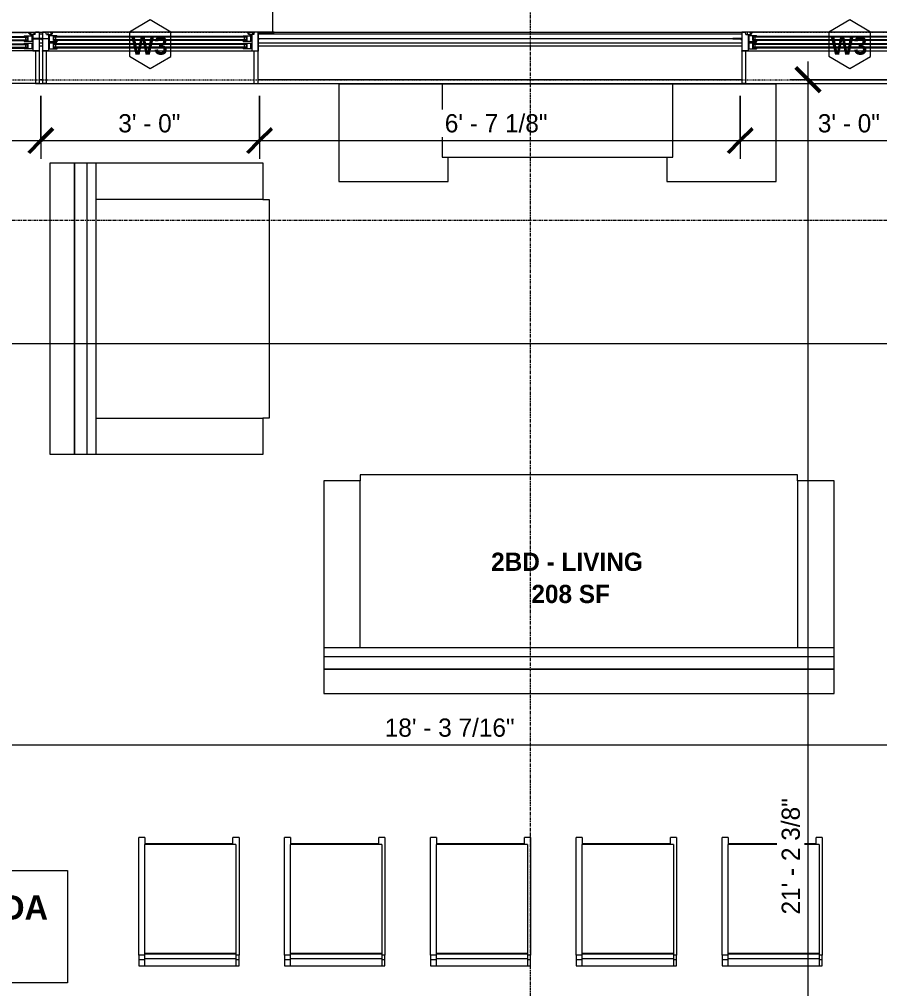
# Model space of a CAD drawing. Header units: inches. Extents: x -4058 to -1781, y 9814 to 12264.
# Drawn here: x -2257.4 to -2115.9, y 11960.7 to 12120.3 of the extents above; entities that cross this region are included whole.
import ezdxf

# ---------------------------------------------------------------- set-up
doc = ezdxf.new("R2010")
doc.units = ezdxf.units.IN
doc.header["$MEASUREMENT"] = 0
for name, pattern in [('Dash', [0.25, 0.125, -0.125]), ('Dash 3_32_', [0.1875, 0.09375, -0.09375]), ('Grid Line 1_2_', [0.875, 0.5, -0.125, 0.125, -0.125])]:
    doc.linetypes.add(name, pattern=pattern)
for name, color, linetype, lineweight in [('0-1', 7, 'Continuous', 5), ('0-2', 7, 'Continuous', 9), ('A-ANNO-DIMS', 211, 'Continuous', 9), ('A-ANNO-DIMS-32', 211, 'Continuous', 9), ('A-AREA-IDEN', 2, 'Continuous', 9), ('A-DETL-1', 90, 'Dash 3_32_', 9), ('A-DETL-GENF-HDLN-1', 7, 'Dash', 9), ('A-DETL-GENF-HDLN-2', 1, 'Continuous', 18), ('A-FLOR-1', 7, 'Continuous', 9), ('A-GLAZ', 151, 'Continuous', 18), ('A-GLAZ-1', 7, 'Continuous', 9), ('A-GLAZ-IDEN', 152, 'Continuous', 9), ('A-WALL-1', 7, 'Continuous', 9), ('I-FURN', 30, 'Continuous', 9), ('S-GRID-1', 1, 'Grid Line 1_2_', 9)]:
    doc.layers.add(name, color=color, linetype=linetype, lineweight=lineweight)
doc.styles.add('Century Gothic', font='ufonts.com_century-gothic.ttf', dxfattribs={"height": 3})
doc.styles.add('Century Gothic_B', font='GOTHICB.TTF', dxfattribs={"height": 3})
doc.styles.add('Century Gothic_B_1', font='GOTHICB.TTF', dxfattribs={"height": 4})
doc.dimstyles.new('MARKETING_DIMENSION', dxfattribs={"dimscale": 12, "dimtxt": 3.132505, "dimasz": 0.333333, "dimexe": 0.25, "dimexo": 0.166667, "dimgap": 0.041667, "dimtad": 1, "dimdec": 4, "dimrnd": 0.0625, "dimzin": 3, "dimdsep": 46, "dimlunit": 4, "dimtxsty": 'Century Gothic', "dimblk1": 'OBLIQUE', "dimblk2": 'OBLIQUE', "dimsah": 1, "dimcen": 0.09, "dimdle": 0.25, "dimazin": 0, "dimtfac": 1, "dimtdec": 4, "dimtix": 1, "dimtmove": 0, "dimatfit": 3, "dimfxl": 1, "dimtvp": 1, "dimtfill": 1, "dimfrac": 2, "dimtolj": 1, "dimtzin": 0, "dimarcsym": 2})
doc.dimstyles.new('THE_DIMENSION_STRING', dxfattribs={"dimscale": 12, "dimtxt": 3.132505, "dimasz": 0.333333, "dimexe": 0.25, "dimexo": 0.166667, "dimgap": 0.041667, "dimtad": 1, "dimdec": 4, "dimrnd": 0.0625, "dimzin": 3, "dimdsep": 46, "dimlunit": 4, "dimtxsty": 'Century Gothic', "dimblk1": 'OBLIQUE', "dimblk2": 'OBLIQUE', "dimsah": 1, "dimcen": 0.09, "dimdle": 0.25, "dimazin": 0, "dimtfac": 1, "dimtdec": 4, "dimtix": 1, "dimtmove": 0, "dimatfit": 3, "dimfxl": 1, "dimtvp": 1, "dimtfill": 1, "dimfrac": 2, "dimtolj": 1, "dimtzin": 0, "dimarcsym": 2})
doc.dimstyles.new('THE_DIMENSION_STRING_3', dxfattribs={"dimscale": 12, "dimtxt": 3.132505, "dimasz": 0.333333, "dimexe": 0.25, "dimexo": 0.166667, "dimgap": 0.041667, "dimtad": 1, "dimdec": 4, "dimrnd": 0.0625, "dimzin": 3, "dimdsep": 46, "dimlunit": 4, "dimtxsty": 'Century Gothic', "dimblk1": 'OBLIQUE', "dimblk2": 'OBLIQUE', "dimsah": 1, "dimcen": 0.09, "dimdle": 0.25, "dimazin": 0, "dimtfac": 1, "dimtdec": 4, "dimtix": 1, "dimtmove": 0, "dimatfit": 3, "dimfxl": 1, "dimtvp": 1, "dimtfill": 1, "dimfrac": 2, "dimtolj": 1, "dimtzin": 0, "dimarcsym": 2})

# ---------------------------------------------------------------- blocks, each defined once
blk = doc.blocks.new('Window-Double_Hung-Marvin-Essential - ESDH3066 - 3rd floor-3357211-UNITS PLANS - 3RD FLOOR')
at = {"layer": 'A-DETL-GENF-HDLN-1'}
blk.add_line((16.1, 4.22), (-16.5, 4.22), dxfattribs=at)
at = {"layer": 'A-DETL-GENF-HDLN-2'}
for p, q in [((-19.25, 3.23), (-19.25, 3.19)), ((-17.75, 3.23), (-19.25, 3.23)), ((-17.75, 4.28), (-17.16, 4.28)), ((-17.75, 4.28), (-17.75, 1.19)), ((-17.08, 3.87), (-17.16, 4.28)), ((-17.08, 3.87), (-16.19, 3.87)), ((-16.85, 4.25), (-16.85, 3.87)), ((-16.3, 4.25), (-16.85, 4.25)), ((-16.38, 3.77), (-16.72, 3.77)), ((-16.72, 3.77), (-16.72, 1.19)), ((-15.34, 3.69), (-16.56, 3.69)), ((-16.56, 2.75), (-16.56, 3.69)), ((-16.38, 3.87), (-16.38, 3.77)), ((-16.3, 4.01), (-16.3, 4.25)), ((-16.18, 4.01), (-16.3, 4.01)), ((-16.19, 3.97), (-16.1, 3.97)), ((-16.19, 3.87), (-16.19, 3.97)), ((-16.18, 4.22), (-16.1, 4.22)), ((-16.18, 4.22), (-16.18, 4.01)), ((-16.1, 3.97), (-16.1, 4.22)), ((-15.94, 2.87), (-15.94, 3.59)), ((-15.94, 3.59), (-15.28, 3.59)), ((-15.84, 2.88), (-15.84, 3.57)), ((-15.54, 3.01), (-15.54, 3.45)), ((-15.34, 3.69), (-15.28, 3.63)), ((-15.28, 3.59), (-15.28, 3.63)), ((15.34, 3.69), (15.28, 3.63)), ((15.28, 3.59), (15.28, 3.63)), ((15.94, 3.59), (15.28, 3.59)), ((15.34, 3.69), (16.56, 3.69)), ((15.54, 3.01), (15.54, 3.45)), ((15.84, 2.88), (15.84, 3.57)), ((15.94, 2.87), (15.94, 3.59)), ((16.18, 4.22), (16.1, 4.22)), ((16.1, 3.97), (16.1, 4.22)), ((16.19, 3.97), (16.1, 3.97)), ((16.18, 4.22), (16.18, 4.01)), ((16.18, 4.01), (16.3, 4.01)), ((16.19, 3.87), (16.19, 3.97)), ((17.08, 3.87), (16.19, 3.87)), ((16.3, 4.01), (16.3, 4.25)), ((16.3, 4.25), (16.85, 4.25)), ((16.38, 3.87), (16.38, 3.77)), ((16.38, 3.77), (16.72, 3.77)), ((16.56, 2.75), (16.56, 3.69)), ((16.72, 3.77), (16.72, 1.19)), ((16.85, 4.25), (16.85, 3.87)), ((17.08, 3.87), (17.16, 4.28)), ((17.75, 4.28), (17.16, 4.28)), ((17.75, 4.28), (17.75, 1.19)), ((17.75, 3.23), (19.25, 3.23)), ((19.25, 3.23), (19.25, 3.19)), ((-19.25, 3.19), (-17.9, 3.19)), ((-17.9, 3.19), (-17.9, 3.08)), ((-17.9, 3.08), (-17.75, 3.08)), ((-16.56, 2.75), (-15.34, 2.75)), ((-15.34, 2.47), (-16.56, 2.47)), ((-16.56, 1.53), (-16.56, 2.47)), ((-15.28, 2.87), (-15.94, 2.87)), ((-15.94, 1.65), (-15.94, 2.37)), ((-15.94, 2.37), (-15.28, 2.37)), ((-15.28, 1.65), (-15.94, 1.65)), ((-15.84, 1.66), (-15.84, 2.35)), ((-15.54, 1.79), (-15.54, 2.23)), ((-15.34, 2.75), (-15.28, 2.81)), ((-15.34, 2.47), (-15.28, 2.41)), ((-15.28, 2.81), (-15.28, 2.87)), ((-15.28, 2.37), (-15.28, 2.41)), ((-15.28, 1.59), (-15.28, 1.65)), ((15.28, 2.81), (15.28, 2.87)), ((15.28, 2.87), (15.94, 2.87)), ((15.34, 2.75), (15.28, 2.81)), ((15.34, 2.47), (15.28, 2.41)), ((15.28, 2.37), (15.28, 2.41)), ((15.94, 2.37), (15.28, 2.37)), ((15.28, 1.59), (15.28, 1.65)), ((15.28, 1.65), (15.94, 1.65)), ((16.56, 2.75), (15.34, 2.75)), ((15.34, 2.47), (16.56, 2.47)), ((15.54, 1.79), (15.54, 2.23)), ((15.84, 1.66), (15.84, 2.35)), ((15.94, 1.65), (15.94, 2.37)), ((16.56, 1.53), (16.56, 2.47)), ((17.9, 3.08), (17.75, 3.08)), ((17.9, 3.19), (17.9, 3.08)), ((19.25, 3.19), (17.9, 3.19)), ((-16.72, 1.19), (-17.75, 1.19)), ((-17.13, 1.16), (-17.13, -4.19)), ((-16.56, 1.53), (-15.34, 1.53)), ((-15.34, 1.53), (-15.28, 1.59)), ((15.34, 1.53), (15.28, 1.59)), ((16.56, 1.53), (15.34, 1.53)), ((16.72, 1.19), (17.75, 1.19)), ((17.12, -4.19), (17.12, 1.16)), ((-17.13, -4.19), (-17.75, -4.19)), ((17.12, -4.19), (17.75, -4.19))]:
    blk.add_line(p, q, dxfattribs=at)
at = {"layer": 'A-GLAZ'}
for p, q in [((15.84, 3.57), (-15.84, 3.57)), ((15.84, 3.45), (-15.84, 3.45)), ((15.84, 3.01), (-15.84, 3.01)), ((15.84, 2.88), (-15.84, 2.88)), ((15.84, 2.35), (-15.84, 2.35)), ((15.84, 2.23), (-15.84, 2.23)), ((15.84, 1.79), (-15.84, 1.79)), ((15.84, 1.66), (-15.84, 1.66))]:
    blk.add_line(p, q, dxfattribs=at)
at = {"layer": 'A-GLAZ-1'}
for p, q in [((17.75, 4.28), (-17.75, 4.28)), ((-17.75, 4.28), (-17.75, 1.19)), ((17.75, 1.19), (17.75, 4.28)), ((20.4, 4.25), (17.75, 4.25)), ((17.75, 4.19), (20.4, 4.19)), ((20.4, 4.19), (20.4, 4.25)), ((-17.75, 1.19), (17.75, 1.19)), ((-17.75, 1.16), (-17.75, -4.19)), ((17.75, -4.19), (17.75, 1.16)), ((-17.75, -4.19), (17.75, -4.19))]:
    blk.add_line(p, q, dxfattribs=at)
blk = doc.blocks.new('Window-Double_Hung-Marvin-Essential - ESDH3066 - 3rd floor-3357212-UNITS PLANS - 3RD FLOOR')
at = {"layer": 'A-DETL-GENF-HDLN-1'}
blk.add_line((16.1, -4.22), (-16.5, -4.22), dxfattribs=at)
at = {"layer": 'A-DETL-GENF-HDLN-2'}
for p, q in [((-17.13, 4.19), (-17.75, 4.19)), ((-17.13, -1.16), (-17.13, 4.19)), ((17.12, 4.19), (17.75, 4.19)), ((17.12, 4.19), (17.12, -1.16)), ((-16.72, -1.19), (-17.75, -1.19)), ((-17.75, -4.28), (-17.75, -1.19)), ((-16.72, -3.77), (-16.72, -1.19)), ((-16.56, -1.53), (-15.34, -1.53)), ((-16.56, -1.53), (-16.56, -2.47)), ((-15.34, -1.53), (-15.28, -1.59)), ((-15.28, -1.59), (-15.28, -1.65)), ((15.34, -1.53), (15.28, -1.59)), ((15.28, -1.59), (15.28, -1.65)), ((16.56, -1.53), (15.34, -1.53)), ((16.56, -1.53), (16.56, -2.47)), ((16.72, -3.77), (16.72, -1.19)), ((16.72, -1.19), (17.75, -1.19)), ((17.75, -4.28), (17.75, -1.19)), ((-19.25, -3.23), (-19.25, -3.19)), ((-19.25, -3.19), (-17.9, -3.19)), ((-17.9, -3.19), (-17.9, -3.08)), ((-17.9, -3.08), (-17.75, -3.08)), ((-15.34, -2.47), (-16.56, -2.47)), ((-16.56, -2.75), (-15.34, -2.75)), ((-16.56, -2.75), (-16.56, -3.69)), ((-15.28, -1.65), (-15.94, -1.65)), ((-15.94, -1.65), (-15.94, -2.37)), ((-15.94, -2.37), (-15.28, -2.37)), ((-15.28, -2.87), (-15.94, -2.87)), ((-15.94, -2.87), (-15.94, -3.59)), ((-15.84, -1.66), (-15.84, -2.35)), ((-15.84, -2.88), (-15.84, -3.57)), ((-15.54, -1.79), (-15.54, -2.23)), ((-15.54, -3.01), (-15.54, -3.45)), ((-15.34, -2.47), (-15.28, -2.41)), ((-15.34, -2.75), (-15.28, -2.81)), ((-15.28, -2.37), (-15.28, -2.41)), ((-15.28, -2.81), (-15.28, -2.87)), ((15.28, -1.65), (15.94, -1.65)), ((15.28, -2.37), (15.28, -2.41)), ((15.94, -2.37), (15.28, -2.37)), ((15.34, -2.47), (15.28, -2.41)), ((15.34, -2.75), (15.28, -2.81)), ((15.28, -2.81), (15.28, -2.87)), ((15.28, -2.87), (15.94, -2.87)), ((15.34, -2.47), (16.56, -2.47)), ((16.56, -2.75), (15.34, -2.75)), ((15.54, -1.79), (15.54, -2.23)), ((15.54, -3.01), (15.54, -3.45)), ((15.84, -1.66), (15.84, -2.35)), ((15.84, -2.88), (15.84, -3.57)), ((15.94, -1.65), (15.94, -2.37)), ((15.94, -2.87), (15.94, -3.59)), ((16.56, -2.75), (16.56, -3.69)), ((17.9, -3.08), (17.75, -3.08)), ((17.9, -3.19), (17.9, -3.08)), ((19.25, -3.19), (17.9, -3.19)), ((19.25, -3.23), (19.25, -3.19)), ((-17.75, -3.23), (-19.25, -3.23)), ((-17.75, -4.28), (-17.16, -4.28)), ((-17.08, -3.87), (-17.16, -4.28)), ((-17.08, -3.87), (-16.19, -3.87)), ((-16.85, -4.25), (-16.85, -3.87)), ((-16.3, -4.25), (-16.85, -4.25)), ((-16.38, -3.77), (-16.72, -3.77)), ((-15.34, -3.69), (-16.56, -3.69)), ((-16.38, -3.87), (-16.38, -3.77)), ((-16.18, -4.01), (-16.3, -4.01)), ((-16.3, -4.01), (-16.3, -4.25)), ((-16.19, -3.87), (-16.19, -3.97)), ((-16.19, -3.97), (-16.1, -3.97)), ((-16.18, -4.22), (-16.18, -4.01)), ((-16.18, -4.22), (-16.1, -4.22)), ((-16.1, -3.97), (-16.1, -4.22)), ((-15.94, -3.59), (-15.28, -3.59)), ((-15.34, -3.69), (-15.28, -3.63)), ((-15.28, -3.59), (-15.28, -3.63)), ((15.28, -3.59), (15.28, -3.63)), ((15.94, -3.59), (15.28, -3.59)), ((15.34, -3.69), (15.28, -3.63)), ((15.34, -3.69), (16.56, -3.69)), ((16.19, -3.97), (16.1, -3.97)), ((16.1, -3.97), (16.1, -4.22)), ((16.18, -4.22), (16.1, -4.22)), ((16.18, -4.22), (16.18, -4.01)), ((16.18, -4.01), (16.3, -4.01)), ((17.08, -3.87), (16.19, -3.87)), ((16.19, -3.87), (16.19, -3.97)), ((16.3, -4.01), (16.3, -4.25)), ((16.3, -4.25), (16.85, -4.25)), ((16.38, -3.87), (16.38, -3.77)), ((16.38, -3.77), (16.72, -3.77)), ((16.85, -4.25), (16.85, -3.87)), ((17.08, -3.87), (17.16, -4.28)), ((17.75, -4.28), (17.16, -4.28)), ((17.75, -3.23), (19.25, -3.23))]:
    blk.add_line(p, q, dxfattribs=at)
at = {"layer": 'A-GLAZ'}
for p, q in [((15.84, -1.66), (-15.84, -1.66)), ((15.84, -1.79), (-15.84, -1.79)), ((15.84, -2.23), (-15.84, -2.23)), ((15.84, -2.35), (-15.84, -2.35)), ((15.84, -2.88), (-15.84, -2.88)), ((15.84, -3.01), (-15.84, -3.01)), ((15.84, -3.45), (-15.84, -3.45)), ((15.84, -3.57), (-15.84, -3.57))]:
    blk.add_line(p, q, dxfattribs=at)
at = {"layer": 'A-GLAZ-1'}
for p, q in [((-17.75, 4.19), (17.75, 4.19)), ((-17.75, -1.16), (-17.75, 4.19)), ((17.75, 4.19), (17.75, -1.16)), ((-17.75, -1.19), (17.75, -1.19)), ((-17.75, -4.28), (-17.75, -1.19)), ((17.75, -1.19), (17.75, -4.28)), ((17.75, -4.28), (-17.75, -4.28)), ((17.75, -4.19), (20.4, -4.19)), ((20.4, -4.25), (17.75, -4.25)), ((20.4, -4.19), (20.4, -4.25))]:
    blk.add_line(p, q, dxfattribs=at)
blk = doc.blocks.new('CTR - 1st Phase - Shell_rvt-1-UNITS PLANS - 3RD FLOOR')
at = {"layer": 'A-FLOR-1'}
blk.add_line((-2215.71, 12118.15), (-2215.71, 12150.62), dxfattribs=at)
at = {"layer": 'A-WALL-1'}
for p, q in [((-2253.67, 12118.09), (-2254.18, 12118.09)), ((-2253.67, 12117.84), (-2254.18, 12117.84)), ((-2253.67, 12117.09), (-2254.18, 12117.09)), ((-2138.54, 12117.84), (-2218.17, 12117.84)), ((-2138.54, 12117.09), (-2218.17, 12117.09)), ((-2138.54, 12118.09), (-2215.52, 12118.09)), ((-2253.67, 12116.34), (-2254.18, 12116.34)), ((-2253.67, 12115.84), (-2254.18, 12115.84)), ((-2138.54, 12116.34), (-2218.17, 12116.34)), ((-2138.54, 12115.84), (-2218.17, 12115.84)), ((-2254.18, 12115.09), (-2254.18, 12115.06)), ((-2253.67, 12115.06), (-2253.67, 12115.09)), ((-2218.17, 12115.09), (-2218.17, 12115.06)), ((-2138.54, 12115.06), (-2138.54, 12115.09)), ((-2253.67, 12110.34), (-2254.18, 12110.34)), ((-2254.18, 12109.71), (-2253.67, 12109.71)), ((-2138.54, 12110.34), (-2218.17, 12110.34)), ((-2218.17, 12109.71), (-2187.87, 12109.71)), ((-2149.87, 12109.71), (-2138.54, 12109.71))]:
    blk.add_line(p, q, dxfattribs=at)
at = {"layer": '0-2', "rotation": 180}
blk.add_blockref('Window-Double_Hung-Marvin-Essential - ESDH3066 - 3rd floor-3357212-UNITS PLANS - 3RD FLOOR', (-2271.93, 12113.9), dxfattribs=at)
at = {"layer": '0-2'}
for p in [(-2235.92, 12113.9), (-2120.79, 12113.9)]:
    blk.add_blockref('Window-Double_Hung-Marvin-Essential - ESDH3066 - 3rd floor-3357211-UNITS PLANS - 3RD FLOOR', p, dxfattribs=at)
blk = doc.blocks.new('Entertainment_Center_14771 - Entertainment_Center_14771-V99-UNITS PLANS - 3RD FLOOR')
at = {"layer": 'I-FURN'}
for p, q in [((-36, 6), (-36, 6.12)), ((-19, 6), (-36, 6)), ((-19, 6), (-36, 6)), ((-36, 6), (-36, -10)), ((-19, 6.12), (19, 6.12)), ((-19, 6), (-19, 6.12)), ((19, 6), (-19, 6)), ((19, 6), (-19, 6)), ((-19, 6), (-19, -6)), ((19, 6.12), (19, 6)), ((36, 6), (19, 6)), ((19, -6), (19, 6)), ((36, 6), (19, 6)), ((36, 6), (36, 6.12)), ((36, -10), (36, 6)), ((-19, -6), (19, -6)), ((-18, -10), (-18, -6)), ((18, -6), (18, -10)), ((-36, -10), (-18, -10)), ((-35.34, -10), (-35.34, -10.03)), ((-35.34, -10.03), (-34.85, -10.03)), ((-34.85, -10.03), (-34.85, -10)), ((-19.66, -10), (-19.66, -10.03)), ((-19.66, -10.03), (-18.66, -10.03)), ((-18.66, -10.03), (-18.66, -10)), ((18, -10), (36, -10)), ((18.66, -10), (18.66, -10.03)), ((18.66, -10.03), (19.66, -10.03)), ((19.66, -10.03), (19.66, -10)), ((34.85, -10), (34.85, -10.03)), ((34.85, -10.03), (35.34, -10.03)), ((35.34, -10.03), (35.34, -10))]:
    blk.add_line(p, q, dxfattribs=at)
blk = doc.blocks.new('Couch-Both_Arms-Generic - 1-1352606-UNITS PLANS - 3RD FLOOR')
at = {"layer": 'I-FURN'}
for p, q in [((42, 17.5), (-42, 17.5)), ((-42, 17.5), (-42, 13.5)), ((42, 13.5), (42, 17.5)), ((-42, 13.5), (42, 13.5)), ((42, 13.5), (-42, 13.5)), ((-42, 13.5), (-42, 10)), ((42, 10), (42, 13.5)), ((-42, 11.5), (42, 11.5)), ((-42, 10), (-42, -17.5)), ((-42, 10), (42, 10)), ((-36, -17.5), (-36, 10)), ((36, 10), (36, -17.5)), ((42, -17.5), (42, 10)), ((-42, -17.5), (-36, -17.5)), ((-36, -17.5), (-36, -18.5)), ((36, -18.5), (36, -17.5)), ((36, -17.5), (42, -17.5)), ((-36, -18.5), (36, -18.5))]:
    blk.add_line(p, q, dxfattribs=at)
blk = doc.blocks.new('Couch-Both_Arms-Generic - 2-1523460-UNITS PLANS - 3RD FLOOR')
at = {"layer": 'I-FURN'}
for p, q in [((-18, 18.5), (18, 18.5)), ((-18, 17.5), (-18, 18.5)), ((18, 18.5), (18, 17.5)), ((-24, 17.5), (-18, 17.5)), ((-24, -10), (-24, 17.5)), ((-18, 17.5), (-18, -10)), ((18, 17.5), (24, 17.5)), ((18, -10), (18, 17.5)), ((24, 17.5), (24, -10)), ((-24, -10), (24, -10)), ((-24, -13.5), (-24, -10)), ((24, -10), (24, -13.5)), ((-24, -11.5), (24, -11.5)), ((-24, -13.5), (24, -13.5)), ((-24, -17.5), (-24, -13.5)), ((24, -13.5), (-24, -13.5)), ((24, -13.5), (24, -17.5)), ((24, -17.5), (-24, -17.5))]:
    blk.add_line(p, q, dxfattribs=at)
blk = doc.blocks.new('Bar_Stool_6722_1_ - Bar_Stool_6722_1_-V114-UNITS PLANS - 3RD FLOOR')
at = {"layer": 'I-FURN'}
for p, q in [((0, 19.21), (0, 21.13)), ((1, 21.13), (0, 21.13)), ((1, 21.13), (1, 20.14)), ((15.5, 20.14), (15.5, 21.13)), ((16.5, 21.13), (15.5, 21.13)), ((16.5, 21.13), (16.5, 19.21)), ((0, 17.72), (0, 19.21)), ((1, 20.14), (15.5, 20.14)), ((1, 20.14), (1, 20.06)), ((1, 20.06), (1, 19.99)), ((16, 20), (1, 20)), ((1, 19.89), (1, 19.99)), ((1, 17.63), (1, 19.89)), ((15.5, 20.06), (15.5, 20.14)), ((15.5, 19.99), (15.5, 20.06)), ((16, 19.99), (16, 19.89)), ((16, 19.89), (16, 17.63)), ((16.5, 19.21), (16.5, 17.72)), ((0, 1.78), (0, 17.72)), ((1, 2.03), (1, 17.63)), ((16, 17.63), (16, 2.03)), ((16.5, 17.72), (16.5, 1.78)), ((1, 1.78), (0, 1.78)), ((0, 1.78), (0, 0.98)), ((1, 1.91), (1, 2.03)), ((16, 2.03), (1, 2.03)), ((1, 1.24), (1, 1.91)), ((16, 1.91), (1, 1.91)), ((16, 2.03), (16, 1.91)), ((16, 1.91), (16, 1.24)), ((16.5, 1.78), (16, 1.78)), ((16.5, 0.98), (16.5, 1.78)), ((1, 0.98), (0, 0.98)), ((0, 0.98), (0, 0)), ((1, 0), (1, 1.24)), ((1, 1.24), (16, 1.24)), ((16, 1.24), (16, 0)), ((16.5, 0.98), (16, 0.98)), ((16.5, 0), (16.5, 0.98)), ((0, 0), (1, 0)), ((1, 0), (16, 0)), ((16, 0), (16.5, 0))]:
    blk.add_line(p, q, dxfattribs=at)
blk = doc.blocks.new('DIMBLOCK206-UNITS PLANS - 3RD FLOOR')
at = {"layer": 'A-ANNO-DIMS-32'}
for p, q in [((-2289.93, 12107.71), (-2289.93, 12097.33)), ((-2289.93, 12100.33), (-2289.93, 12107.71)), ((-2253.92, 12107.71), (-2253.92, 12097.33)), ((-2253.92, 12100.33), (-2253.92, 12107.71)), ((-2289.93, 12100.33), (-2253.92, 12100.33))]:
    blk.add_line(p, q, dxfattribs=at)
at = {"layer": 'A-ANNO-DIMS-32', "lineweight": 50}
for p, q in [((-2289.93, 12100.33), (-2287.93, 12102.33)), ((-2253.92, 12100.33), (-2251.92, 12102.33)), ((-2289.93, 12100.33), (-2291.93, 12098.33)), ((-2253.92, 12100.33), (-2255.92, 12098.33))]:
    blk.add_line(p, q, dxfattribs=at)
at = {"layer": 'A-ANNO-DIMS-32', "color": 0, "insert": (-2277.17, 12104.67), "char_height": 3, "width": 12.5897, "attachment_point": 1, "line_spacing_factor": 0.984502, "style": 'Century Gothic', "bg_fill": 3, "box_fill_scale": 1.25, "bg_fill_color": 256, "bg_fill_true_color": 13158600, "bg_fill_transparency": 0}
blk.add_mtext('3\' - 0"', dxfattribs=at)
blk = doc.blocks.new('_Oblique')
at = {"color": 0, "linetype": 'ByBlock', "lineweight": -2}
blk.add_line((-0.5, -0.5), (0.5, 0.5), dxfattribs=at)
blk = doc.blocks.new('DIMBLOCK207-UNITS PLANS - 3RD FLOOR')
at = {"layer": 'A-ANNO-DIMS-32'}
for p, q in [((-2253.92, 12107.71), (-2253.92, 12097.33)), ((-2253.92, 12100.33), (-2253.92, 12107.71)), ((-2217.92, 12107.71), (-2217.92, 12097.33)), ((-2217.92, 12100.33), (-2217.92, 12107.71)), ((-2253.92, 12100.33), (-2217.92, 12100.33))]:
    blk.add_line(p, q, dxfattribs=at)
at = {"layer": 'A-ANNO-DIMS-32', "lineweight": 50}
for p, q in [((-2253.92, 12100.33), (-2251.92, 12102.33)), ((-2217.92, 12100.33), (-2215.92, 12102.33)), ((-2253.92, 12100.33), (-2255.92, 12098.33)), ((-2217.92, 12100.33), (-2219.92, 12098.33))]:
    blk.add_line(p, q, dxfattribs=at)
at = {"layer": 'A-ANNO-DIMS-32', "color": 0, "insert": (-2241.17, 12104.67), "char_height": 3, "width": 12.5897, "attachment_point": 1, "line_spacing_factor": 0.984502, "style": 'Century Gothic', "bg_fill": 3, "box_fill_scale": 1.25, "bg_fill_color": 256, "bg_fill_true_color": 13158600, "bg_fill_transparency": 0}
blk.add_mtext('3\' - 0"', dxfattribs=at)
blk = doc.blocks.new('DIMBLOCK208-UNITS PLANS - 3RD FLOOR')
at = {"layer": 'A-ANNO-DIMS-32'}
for p, q in [((-2217.92, 12107.71), (-2217.92, 12097.33)), ((-2217.92, 12100.33), (-2217.92, 12107.71)), ((-2138.79, 12107.71), (-2138.79, 12097.33)), ((-2138.79, 12100.33), (-2138.79, 12107.71)), ((-2217.92, 12100.33), (-2138.79, 12100.33))]:
    blk.add_line(p, q, dxfattribs=at)
at = {"layer": 'A-ANNO-DIMS-32', "lineweight": 50}
for p, q in [((-2217.92, 12100.33), (-2215.92, 12102.33)), ((-2138.79, 12100.33), (-2136.79, 12102.33)), ((-2217.92, 12100.33), (-2219.92, 12098.33)), ((-2138.79, 12100.33), (-2140.79, 12098.33))]:
    blk.add_line(p, q, dxfattribs=at)
at = {"layer": 'A-ANNO-DIMS-32', "color": 0, "insert": (-2187.43, 12104.67), "char_height": 3, "width": 21.7784, "attachment_point": 1, "line_spacing_factor": 0.984502, "style": 'Century Gothic', "bg_fill": 3, "box_fill_scale": 1.25, "bg_fill_color": 256, "bg_fill_true_color": 13158600, "bg_fill_transparency": 0}
blk.add_mtext('6\' - 7 1/8"', dxfattribs=at)
blk = doc.blocks.new('DIMBLOCK209-UNITS PLANS - 3RD FLOOR')
at = {"layer": 'A-ANNO-DIMS-32'}
for p, q in [((-2138.79, 12107.71), (-2138.79, 12097.33)), ((-2138.79, 12100.33), (-2138.79, 12107.71)), ((-2102.79, 12107.71), (-2102.79, 12097.33)), ((-2102.79, 12100.33), (-2102.79, 12107.71)), ((-2138.79, 12100.33), (-2102.79, 12100.33))]:
    blk.add_line(p, q, dxfattribs=at)
at = {"layer": 'A-ANNO-DIMS-32', "lineweight": 50}
for p, q in [((-2138.79, 12100.33), (-2136.79, 12102.33)), ((-2102.79, 12100.33), (-2100.79, 12102.33)), ((-2138.79, 12100.33), (-2140.79, 12098.33)), ((-2102.79, 12100.33), (-2104.79, 12098.33))]:
    blk.add_line(p, q, dxfattribs=at)
at = {"layer": 'A-ANNO-DIMS-32', "color": 0, "insert": (-2126.03, 12104.67), "char_height": 3, "width": 12.5897, "attachment_point": 1, "line_spacing_factor": 0.984502, "style": 'Century Gothic', "bg_fill": 3, "box_fill_scale": 1.25, "bg_fill_color": 256, "bg_fill_true_color": 13158600, "bg_fill_transparency": 0}
blk.add_mtext('3\' - 0"', dxfattribs=at)
blk = doc.blocks.new('DIMBLOCK566-UNITS PLANS - 3RD FLOOR')
at = {"layer": 'A-ANNO-DIMS-32'}
for p, q in [((-2514.29, 12083.5), (-2514.29, 12063.94)), ((-2514.29, 12066.94), (-2514.29, 12083.5)), ((-2076.17, 12067.77), (-2076.17, 12063.94)), ((-2076.17, 12066.94), (-2076.17, 12067.77)), ((-2514.29, 12066.94), (-2076.17, 12066.94))]:
    blk.add_line(p, q, dxfattribs=at)
at = {"layer": 'A-ANNO-DIMS-32', "lineweight": 50}
for p, q in [((-2514.29, 12066.94), (-2512.29, 12068.94)), ((-2076.17, 12066.94), (-2074.17, 12068.94)), ((-2514.29, 12066.94), (-2516.29, 12064.94)), ((-2076.17, 12066.94), (-2078.17, 12064.94))]:
    blk.add_line(p, q, dxfattribs=at)
at = {"layer": 'A-ANNO-DIMS-32', "color": 0, "insert": (-2305.47, 12071.29), "char_height": 3, "width": 24.5827, "attachment_point": 1, "line_spacing_factor": 0.984502, "style": 'Century Gothic', "bg_fill": 3, "box_fill_scale": 1.25, "bg_fill_color": 256, "bg_fill_true_color": 13158600, "bg_fill_transparency": 0}
blk.add_mtext('36\' - 6 1/8"', dxfattribs=at)
blk = doc.blocks.new('Window Tag - ONE-4156801-UNITS PLANS - 3RD FLOOR')
at = {"layer": 'A-GLAZ-IDEN'}
for p, q in [((0, 0.125), (-0.1071, 0.0619)), ((0.107, 0.062), (0, 0.125)), ((-0.1071, 0.0619), (-0.1071, -0.0619)), ((0.107, -0.0624), (0.107, 0.062)), ((-0.1071, -0.0619), (0, -0.125)), ((0, -0.125), (0.107, -0.0624))]:
    blk.add_line(p, q, dxfattribs=at)
blk = doc.blocks.new('DIMBLOCK838-UNITS PLANS - 3RD FLOOR')
at = {"layer": 'A-ANNO-DIMS-32'}
for p, q in [((-2076.17, 11999.72), (-2076.17, 12003.83)), ((-2295.62, 12001.66), (-2295.62, 11997.83)), ((-2295.62, 12000.83), (-2295.62, 12001.66)), ((-2295.62, 12000.83), (-2073.17, 12000.83)), ((-2076.17, 12000.83), (-2076.17, 11999.72))]:
    blk.add_line(p, q, dxfattribs=at)
at = {"layer": 'A-ANNO-DIMS-32', "lineweight": 50}
for p, q in [((-2295.62, 12000.83), (-2293.62, 12002.83)), ((-2076.17, 12000.83), (-2074.17, 12002.83)), ((-2295.62, 12000.83), (-2297.62, 11998.83)), ((-2076.17, 12000.83), (-2078.17, 11998.83))]:
    blk.add_line(p, q, dxfattribs=at)
at = {"layer": 'A-ANNO-DIMS-32', "color": 0, "insert": (-2197.31, 12005.18), "char_height": 3, "width": 27.387, "attachment_point": 1, "line_spacing_factor": 0.984502, "style": 'Century Gothic', "bg_fill": 3, "box_fill_scale": 1.25, "bg_fill_color": 256, "bg_fill_true_color": 13158600, "bg_fill_transparency": 0}
blk.add_mtext('18\' - 3 7/16"', dxfattribs=at)
blk = doc.blocks.new('DIMBLOCK983-UNITS PLANS - 3RD FLOOR')
at = {"layer": 'A-ANNO-DIMS-32', "lineweight": 50}
for p, q in [((-2127.64, 12110.34), (-2129.64, 12112.34)), ((-2127.64, 12110.34), (-2125.64, 12108.34)), ((-2127.64, 11855.99), (-2129.64, 11857.99)), ((-2127.64, 11855.99), (-2125.64, 11853.99))]:
    blk.add_line(p, q, dxfattribs=at)
at = {"layer": 'A-ANNO-DIMS-32'}
for p, q in [((-2127.64, 11852.99), (-2127.64, 12113.34)), ((-2105.52, 12110.34), (-2130.64, 12110.34)), ((-2127.64, 12110.34), (-2105.52, 12110.34)), ((-2130.72, 11855.99), (-2124.64, 11855.99)), ((-2127.64, 11855.99), (-2130.72, 11855.99))]:
    blk.add_line(p, q, dxfattribs=at)
at = {"layer": 'A-ANNO-DIMS-32', "color": 0, "insert": (-2131.99, 11972.92), "char_height": 3, "width": 24.5827, "attachment_point": 1, "rotation": 90, "line_spacing_factor": 0.984502, "style": 'Century Gothic', "bg_fill": 3, "box_fill_scale": 1.25, "bg_fill_color": 256, "bg_fill_true_color": 13158600, "bg_fill_transparency": 0}
blk.add_mtext('21\' - 2 3/8"', dxfattribs=at)

msp = doc.modelspace()

# ---------------------------------------------------------------- linework, layer by layer
at = {"layer": 'A-AREA-IDEN', "flags": 128}
msp.add_lwpolyline([(-2287.68242, 11980.13551), (-2249.55454, 11980.13551), (-2249.55454, 11961.68638), (-2287.68242, 11961.68638)], close=True, dxfattribs=at)
at = {"layer": 'A-DETL-1'}
msp.add_line((-2510.66335, 12110.3394), (-2082.66335, 12110.3394), dxfattribs=at)

# ---------------------------------------------------------------- block references
at = {"layer": '0-1'}
msp.add_blockref('CTR - 1st Phase - Shell_rvt-1-UNITS PLANS - 3RD FLOOR', (0, 0), dxfattribs=at)
at = {"layer": 'A-GLAZ-IDEN', "xscale": 31.99999999999999, "yscale": 31.99999999999999, "zscale": 31.99999999999999}
for p in [(-2235.92217, 12116.18368), (-2120.78624, 12116.18368)]:
    msp.add_blockref('Window Tag - ONE-4156801-UNITS PLANS - 3RD FLOOR', p, dxfattribs=at)
at = {"layer": 'I-FURN'}
for name, p in [('Entertainment_Center_14771 - Entertainment_Center_14771-V99-UNITS PLANS - 3RD FLOOR', (-2168.87076, 12103.5894)), ('Bar_Stool_6722_1_ - Bar_Stool_6722_1_-V114-UNITS PLANS - 3RD FLOOR', (-2237.79874, 11964.45344)), ('Bar_Stool_6722_1_ - Bar_Stool_6722_1_-V114-UNITS PLANS - 3RD FLOOR', (-2213.79874, 11964.45344)), ('Bar_Stool_6722_1_ - Bar_Stool_6722_1_-V114-UNITS PLANS - 3RD FLOOR', (-2189.79874, 11964.45344)), ('Bar_Stool_6722_1_ - Bar_Stool_6722_1_-V114-UNITS PLANS - 3RD FLOOR', (-2165.79874, 11964.45344)), ('Bar_Stool_6722_1_ - Bar_Stool_6722_1_-V114-UNITS PLANS - 3RD FLOOR', (-2141.79874, 11964.45344))]:
    msp.add_blockref(name, p, dxfattribs=at)
for name, p, rotation in [('Couch-Both_Arms-Generic - 2-1523460-UNITS PLANS - 3RD FLOOR', (-2234.86049, 12072.6394), 270.0000000000194), ('Couch-Both_Arms-Generic - 1-1352606-UNITS PLANS - 3RD FLOOR', (-2165.36049, 12026.8144), 180)]:
    msp.add_blockref(name, p, dxfattribs=dict(at, rotation=rotation))

# ---------------------------------------------------------------- texts
at = {"layer": 'A-AREA-IDEN', "attachment_point": 1}
for s, insert, char_height, width, style in [('2BD - LIVING', (-2179.80525, 12032.48337), 3, 31.411, 'Century Gothic_B'), ('208 SF', (-2173.17847, 12027.18624), 3, 15.352, 'Century Gothic_B'), ('2BD B - ADA', (-2285.12242, 11976.07551), 4, 39.895, 'Century Gothic_B_1')]:
    msp.add_mtext(s, dxfattribs=dict(at, insert=insert, char_height=char_height, width=width, style=style))
at = {"layer": 'A-GLAZ-IDEN', "char_height": 3, "width": 7.575, "attachment_point": 1, "style": 'Century Gothic_B'}
for insert in [(-2239.05891, 12117.46743), (-2123.92298, 12117.46743)]:
    msp.add_mtext('W3', dxfattribs=dict(at, insert=insert))

# ---------------------------------------------------------------- next in the draw order: dimensions: what is measured, and where the dimension line sits
at = {"layer": 'A-ANNO-DIMS'}
for base, p1, p2, dimstyle, override, picture, middle in [((-2253.92217, 12100.32681), (-2289.9253, 12109.7144), (-2253.92217, 12109.7144), 'THE_DIMENSION_STRING', {"dimpost": '<>', "dimfxl": 36.003125}, 'DIMBLOCK206-UNITS PLANS - 3RD FLOOR', (-2271.92374, 12102.40227)), ((-2076.17374, 12066.94179), (-2514.28624, 12085.5019), (-2076.17374, 12069.77021), 'THE_DIMENSION_STRING_3', {"dimpost": '<>', "dimfxl": 438.394855}, 'DIMBLOCK566-UNITS PLANS - 3RD FLOOR', (-2295.22999, 12069.18346)), ((-2076.17374, 12000.83272), (-2295.62374, 12003.66115), (-2076.17374, 12001.72222), 'MARKETING_DIMENSION', {"dimpost": '<>', "dimfxl": 219.458565}, 'DIMBLOCK838-UNITS PLANS - 3RD FLOOR', (-2185.89874, 12003.07439))]:
    dim = msp.add_linear_dim(base=base, p1=p1, p2=p2, dimstyle=dimstyle, override=override, dxfattribs=at)
    dim.commit()
    dim.dimension.update_dxf_attribs({"geometry": picture, "text_midpoint": middle})

# ---------------------------------------------------------------- next in the draw order: dimensions: what is measured, and where the dimension line sits
dim = msp.add_linear_dim(base=(-2217.92217, 12100.32681), p1=(-2253.92217, 12109.7144), p2=(-2217.92217, 12109.7144), dimstyle='THE_DIMENSION_STRING', override={"dimpost": '<>', "dimfxl": 36}, dxfattribs=at)
dim.commit()
dim.dimension.update_dxf_attribs({"geometry": 'DIMBLOCK207-UNITS PLANS - 3RD FLOOR', "text_midpoint": (-2235.92217, 12102.40227)})

# ---------------------------------------------------------------- next in the draw order: dimensions: what is measured, and where the dimension line sits
dim = msp.add_linear_dim(base=(-2138.78624, 12100.32681), p1=(-2217.92217, 12109.7144), p2=(-2138.78624, 12109.7144), dimstyle='THE_DIMENSION_STRING', override={"dimpost": '<>', "dimfxl": 79.135937}, dxfattribs=at)
dim.commit()
dim.dimension.update_dxf_attribs({"geometry": 'DIMBLOCK208-UNITS PLANS - 3RD FLOOR', "text_midpoint": (-2178.35421, 12102.56849)})

# ---------------------------------------------------------------- next in the draw order: linework, layer by layer
at = {"layer": 'S-GRID-1'}
msp.add_line((-2173.32374, 9814.0266), (-2173.32374, 12247.50061), dxfattribs=at)

# ---------------------------------------------------------------- next in the draw order: dimensions: what is measured, and where the dimension line sits
at = {"layer": 'A-ANNO-DIMS'}
dim = msp.add_linear_dim(base=(-2102.78624, 12100.32681), p1=(-2138.78624, 12109.7144), p2=(-2102.78624, 12109.7144), dimstyle='THE_DIMENSION_STRING', override={"dimpost": '<>', "dimfxl": 36}, dxfattribs=at)
dim.commit()
dim.dimension.update_dxf_attribs({"geometry": 'DIMBLOCK209-UNITS PLANS - 3RD FLOOR', "text_midpoint": (-2120.78624, 12102.40227)})

# ---------------------------------------------------------------- next in the draw order: dimensions: what is measured, and where the dimension line sits
dim = msp.add_linear_dim(base=(-2127.64083, 12110.3394), p1=(-2132.72374, 11855.9894), p2=(-2107.52162, 12110.3394), angle=90, dimstyle='MARKETING_DIMENSION', override={"dimpost": '<>', "dimfxl": 255.595519}, dxfattribs=at)
dim.commit()
dim.dimension.update_dxf_attribs({"geometry": 'DIMBLOCK983-UNITS PLANS - 3RD FLOOR', "text_midpoint": (-2129.8825, 11983.1644)})

# ---------------------------------------------------------------- next in the draw order: linework, layer by layer
at = {"layer": 'S-GRID-1'}
msp.add_line((-1781.27288, 12087.1894), (-4041.7795, 12087.1894), dxfattribs=at)

doc.saveas('drawing.dxf')
